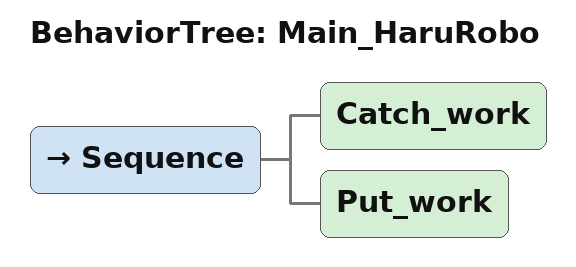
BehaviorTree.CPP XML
<?xml version="1.0" encoding="UTF-8"?>
<root BTCPP_format="4">
  <BehaviorTree ID="Main_HaruRobo">
    <Sequence>
      <Catch_work/>
      <Put_work/>
    </Sequence>
  </BehaviorTree>

</root>
